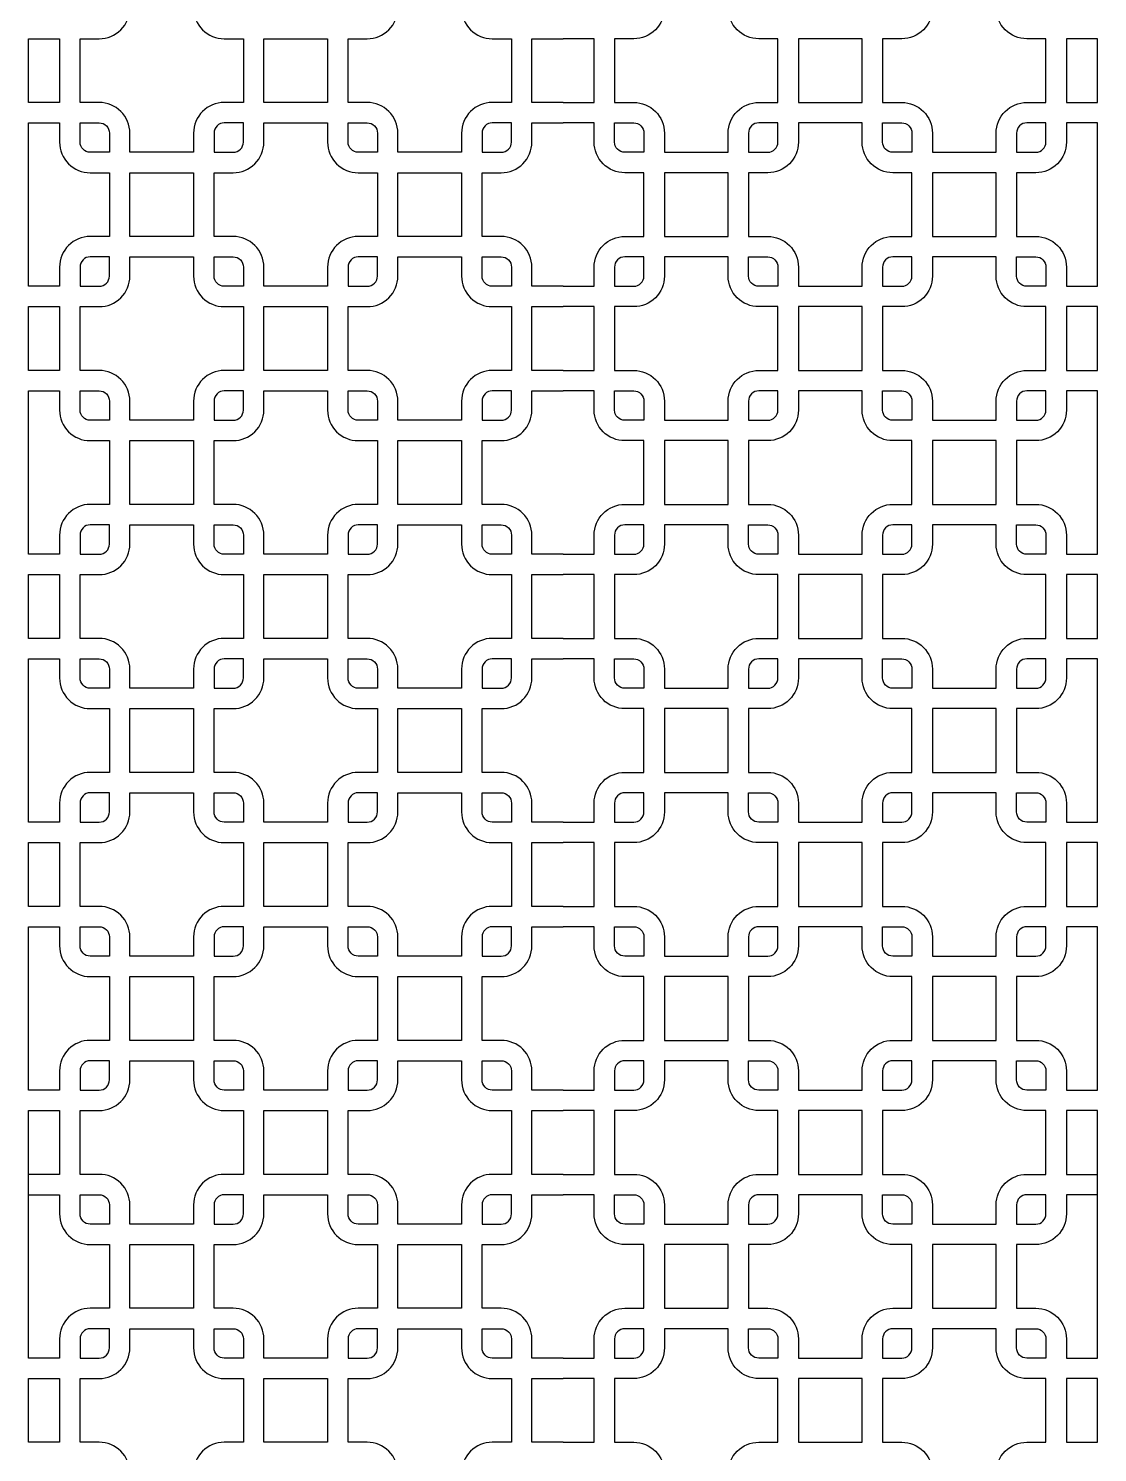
# Model space of a CAD drawing. Header units: inches. Extents: x 1694 to 2394, y -2929 to 1011.
# Drawn here: x 1694 to 2394, y -1915 to -982 of the extents above; entities that cross this region are included whole.
import ezdxf

# ---------------------------------------------------------------- set-up
doc = ezdxf.new("R2010")
doc.units = ezdxf.units.IN
doc.header["$MEASUREMENT"] = 0

msp = doc.modelspace()

# ---------------------------------------------------------------- linework, layer by layer
for points in [[(1834.5, -988.74), (1834.5, -1030.49), (1821.93, -1030.49, 0.414214), (1801.87, -1050.56), (1801.87, -1063.12), (1760.12, -1063.12), (1760.12, -1050.56, 0.414214), (1740.05, -1030.49), (1727.49, -1030.49), (1727.49, -988.74), (1740.05, -988.74, 0.414214), (1760.12, -968.68), (1760.12, -956.11), (1801.87, -956.11), (1801.87, -968.68, 0.414214), (1821.93, -988.74)], [(2010.01, -988.74), (2010.01, -1030.49), (1997.44, -1030.49, 0.414214), (1977.38, -1050.56), (1977.38, -1063.12), (1935.63, -1063.12), (1935.63, -1050.56, 0.414214), (1915.56, -1030.49), (1903, -1030.49), (1903, -988.74), (1915.56, -988.74, 0.414214), (1935.63, -968.68), (1935.63, -956.11), (1977.38, -956.11), (1977.38, -968.68, 0.414214), (1997.44, -988.74)], [(2077.49, -988.74), (2077.49, -1030.49), (2090.05, -1030.49, -0.414214), (2110.12, -1050.56), (2110.12, -1063.12), (2151.87, -1063.12), (2151.87, -1050.56, -0.414214), (2171.93, -1030.49), (2184.5, -1030.49), (2184.5, -988.74), (2171.93, -988.74, -0.414214), (2151.87, -968.68), (2151.87, -956.11), (2110.12, -956.11), (2110.12, -968.68, -0.414214), (2090.05, -988.74)], [(2253, -988.74), (2253, -1030.49), (2265.56, -1030.49, -0.414214), (2285.63, -1050.56), (2285.63, -1063.12), (2327.38, -1063.12), (2327.38, -1050.56, -0.414214), (2347.44, -1030.49), (2360.01, -1030.49), (2360.01, -988.74), (2347.44, -988.74, -0.414214), (2327.38, -968.68), (2327.38, -956.11), (2285.63, -956.11), (2285.63, -968.68, -0.414214), (2265.56, -988.74)], [(1727.49, -1043.87), (1740.05, -1043.87, -0.414214), (1746.74, -1050.56), (1746.74, -1063.12), (1734.18, -1063.12, -0.414214), (1727.49, -1056.43)], [(1815.24, -1063.12), (1827.81, -1063.12, 0.414214), (1834.5, -1056.43), (1834.5, -1043.87), (1821.93, -1043.87, 0.414214), (1815.24, -1050.56)], [(1922.25, -1076.5), (1922.25, -1118.25), (1909.69, -1118.25, 0.414214), (1889.62, -1138.31), (1889.62, -1150.88), (1847.87, -1150.88), (1847.87, -1138.31, 0.414214), (1827.81, -1118.25), (1815.24, -1118.25), (1815.24, -1076.5), (1827.81, -1076.5, 0.414214), (1847.87, -1056.43), (1847.87, -1043.87), (1889.62, -1043.87), (1889.62, -1056.43, 0.414214), (1909.69, -1076.5)], [(1903, -1043.87), (1915.56, -1043.87, -0.414214), (1922.25, -1050.56), (1922.25, -1063.12), (1909.69, -1063.12, -0.414214), (1903, -1056.43)], [(1990.75, -1063.12), (2003.32, -1063.12, 0.414214), (2010.01, -1056.43), (2010.01, -1043.87), (1997.44, -1043.87, 0.414214), (1990.75, -1050.56)], [(2096.74, -1063.12), (2084.18, -1063.12, -0.414214), (2077.49, -1056.43), (2077.49, -1043.87), (2090.05, -1043.87, -0.414214), (2096.74, -1050.56)], [(2184.5, -1043.87), (2171.93, -1043.87, 0.414214), (2165.24, -1050.56), (2165.24, -1063.12), (2177.81, -1063.12, 0.414214), (2184.5, -1056.43)], [(2165.24, -1076.5), (2165.24, -1118.25), (2177.81, -1118.25, -0.414214), (2197.87, -1138.31), (2197.87, -1150.88), (2239.62, -1150.88), (2239.62, -1138.31, -0.414214), (2259.69, -1118.25), (2272.25, -1118.25), (2272.25, -1076.5), (2259.69, -1076.5, -0.414214), (2239.62, -1056.43), (2239.62, -1043.87), (2197.87, -1043.87), (2197.87, -1056.43, -0.414214), (2177.81, -1076.5)], [(2272.25, -1063.12), (2259.69, -1063.12, -0.414214), (2253, -1056.43), (2253, -1043.87), (2265.56, -1043.87, -0.414214), (2272.25, -1050.56)], [(2360.01, -1043.87), (2347.44, -1043.87, 0.414214), (2340.75, -1050.56), (2340.75, -1063.12), (2353.32, -1063.12, 0.414214), (2360.01, -1056.43)], [(1834.5, -1164.25), (1834.5, -1206), (1821.93, -1206, 0.414214), (1801.87, -1226.07), (1801.87, -1238.63), (1760.12, -1238.63), (1760.12, -1226.07, 0.414214), (1740.05, -1206), (1727.49, -1206), (1727.49, -1164.25), (1740.05, -1164.25, 0.414214), (1760.12, -1144.19), (1760.12, -1131.62), (1801.87, -1131.62), (1801.87, -1144.19, 0.414214), (1821.93, -1164.25)], [(1727.49, -1150.88), (1740.05, -1150.88, 0.414214), (1746.74, -1144.19), (1746.74, -1131.62), (1734.18, -1131.62, 0.414214), (1727.49, -1138.31)], [(1815.24, -1131.62), (1827.81, -1131.62, -0.414214), (1834.5, -1138.31), (1834.5, -1150.88), (1821.93, -1150.88, -0.414214), (1815.24, -1144.19)], [(2010.01, -1164.25), (2010.01, -1206), (1997.44, -1206, 0.414214), (1977.38, -1226.07), (1977.38, -1238.63), (1935.63, -1238.63), (1935.63, -1226.07, 0.414214), (1915.56, -1206), (1903, -1206), (1903, -1164.25), (1915.56, -1164.25, 0.414214), (1935.63, -1144.19), (1935.63, -1131.62), (1977.38, -1131.62), (1977.38, -1144.19, 0.414214), (1997.44, -1164.25)], [(1903, -1150.88), (1915.56, -1150.88, 0.414214), (1922.25, -1144.19), (1922.25, -1131.62), (1909.69, -1131.62, 0.414214), (1903, -1138.31)], [(1990.75, -1131.62), (2003.32, -1131.62, -0.414214), (2010.01, -1138.31), (2010.01, -1150.88), (1997.44, -1150.88, -0.414214), (1990.75, -1144.19)], [(2096.74, -1131.62), (2084.18, -1131.62, 0.414214), (2077.49, -1138.31), (2077.49, -1150.88), (2090.05, -1150.88, 0.414214), (2096.74, -1144.19)], [(2077.49, -1164.25), (2077.49, -1206), (2090.05, -1206, -0.414214), (2110.12, -1226.07), (2110.12, -1238.63), (2151.87, -1238.63), (2151.87, -1226.07, -0.414214), (2171.93, -1206), (2184.5, -1206), (2184.5, -1164.25), (2171.93, -1164.25, -0.414214), (2151.87, -1144.19), (2151.87, -1131.62), (2110.12, -1131.62), (2110.12, -1144.19, -0.414214), (2090.05, -1164.25)], [(2184.5, -1150.88), (2171.93, -1150.88, -0.414214), (2165.24, -1144.19), (2165.24, -1131.62), (2177.81, -1131.62, -0.414214), (2184.5, -1138.31)], [(2272.25, -1131.62), (2259.69, -1131.62, 0.414214), (2253, -1138.31), (2253, -1150.88), (2265.56, -1150.88, 0.414214), (2272.25, -1144.19)], [(2253, -1164.25), (2253, -1206), (2265.56, -1206, -0.414214), (2285.63, -1226.07), (2285.63, -1238.63), (2327.38, -1238.63), (2327.38, -1226.07, -0.414214), (2347.44, -1206), (2360.01, -1206), (2360.01, -1164.25), (2347.44, -1164.25, -0.414214), (2327.38, -1144.19), (2327.38, -1131.62), (2285.63, -1131.62), (2285.63, -1144.19, -0.414214), (2265.56, -1164.25)], [(2360.01, -1150.88), (2347.44, -1150.88, -0.414214), (2340.75, -1144.19), (2340.75, -1131.62), (2353.32, -1131.62, -0.414214), (2360.01, -1138.31)], [(1727.49, -1219.38), (1740.05, -1219.38, -0.414214), (1746.74, -1226.07), (1746.74, -1238.63), (1734.18, -1238.63, -0.414214), (1727.49, -1231.94)], [(1815.24, -1238.63), (1827.81, -1238.63, 0.414214), (1834.5, -1231.94), (1834.5, -1219.38), (1821.93, -1219.38, 0.414214), (1815.24, -1226.07)], [(1922.25, -1252.01), (1922.25, -1293.76), (1909.69, -1293.76, 0.414214), (1889.62, -1313.82), (1889.62, -1326.38), (1847.87, -1326.38), (1847.87, -1313.82, 0.414214), (1827.81, -1293.76), (1815.24, -1293.76), (1815.24, -1252.01), (1827.81, -1252.01, 0.414214), (1847.87, -1231.94), (1847.87, -1219.38), (1889.62, -1219.38), (1889.62, -1231.94, 0.414214), (1909.69, -1252.01)], [(1903, -1219.38), (1915.56, -1219.38, -0.414214), (1922.25, -1226.07), (1922.25, -1238.63), (1909.69, -1238.63, -0.414214), (1903, -1231.94)], [(1990.75, -1238.63), (2003.32, -1238.63, 0.414214), (2010.01, -1231.94), (2010.01, -1219.38), (1997.44, -1219.38, 0.414214), (1990.75, -1226.07)], [(2096.74, -1238.63), (2084.18, -1238.63, -0.414214), (2077.49, -1231.94), (2077.49, -1219.38), (2090.05, -1219.38, -0.414214), (2096.74, -1226.07)], [(2184.5, -1219.38), (2171.93, -1219.38, 0.414214), (2165.24, -1226.07), (2165.24, -1238.63), (2177.81, -1238.63, 0.414214), (2184.5, -1231.94)], [(2165.24, -1252.01), (2165.24, -1293.76), (2177.81, -1293.76, -0.414214), (2197.87, -1313.82), (2197.87, -1326.38), (2239.62, -1326.38), (2239.62, -1313.82, -0.414214), (2259.69, -1293.76), (2272.25, -1293.76), (2272.25, -1252.01), (2259.69, -1252.01, -0.414214), (2239.62, -1231.94), (2239.62, -1219.38), (2197.87, -1219.38), (2197.87, -1231.94, -0.414214), (2177.81, -1252.01)], [(2272.25, -1238.63), (2259.69, -1238.63, -0.414214), (2253, -1231.94), (2253, -1219.38), (2265.56, -1219.38, -0.414214), (2272.25, -1226.07)], [(2360.01, -1219.38), (2347.44, -1219.38, 0.414214), (2340.75, -1226.07), (2340.75, -1238.63), (2353.32, -1238.63, 0.414214), (2360.01, -1231.94)], [(1834.5, -1339.76), (1834.5, -1381.51), (1821.93, -1381.51, 0.414214), (1801.87, -1401.57), (1801.87, -1414.14), (1760.12, -1414.14), (1760.12, -1401.57, 0.414214), (1740.05, -1381.51), (1727.49, -1381.51), (1727.49, -1339.76), (1740.05, -1339.76, 0.414214), (1760.12, -1319.7), (1760.12, -1307.13), (1801.87, -1307.13), (1801.87, -1319.7, 0.414214), (1821.93, -1339.76)], [(1727.49, -1326.38), (1740.05, -1326.38, 0.414214), (1746.74, -1319.7), (1746.74, -1307.13), (1734.18, -1307.13, 0.414214), (1727.49, -1313.82)], [(1815.24, -1307.13), (1827.81, -1307.13, -0.414214), (1834.5, -1313.82), (1834.5, -1326.38), (1821.93, -1326.38, -0.414214), (1815.24, -1319.7)], [(2010.01, -1339.76), (2010.01, -1381.51), (1997.44, -1381.51, 0.414214), (1977.38, -1401.57), (1977.38, -1414.14), (1935.63, -1414.14), (1935.63, -1401.57, 0.414214), (1915.56, -1381.51), (1903, -1381.51), (1903, -1339.76), (1915.56, -1339.76, 0.414214), (1935.63, -1319.7), (1935.63, -1307.13), (1977.38, -1307.13), (1977.38, -1319.7, 0.414214), (1997.44, -1339.76)], [(1903, -1326.38), (1915.56, -1326.38, 0.414214), (1922.25, -1319.7), (1922.25, -1307.13), (1909.69, -1307.13, 0.414214), (1903, -1313.82)], [(1990.75, -1307.13), (2003.32, -1307.13, -0.414214), (2010.01, -1313.82), (2010.01, -1326.38), (1997.44, -1326.38, -0.414214), (1990.75, -1319.7)], [(2096.74, -1307.13), (2084.18, -1307.13, 0.414214), (2077.49, -1313.82), (2077.49, -1326.38), (2090.05, -1326.38, 0.414214), (2096.74, -1319.7)], [(2077.49, -1339.76), (2077.49, -1381.51), (2090.05, -1381.51, -0.414214), (2110.12, -1401.57), (2110.12, -1414.14), (2151.87, -1414.14), (2151.87, -1401.57, -0.414214), (2171.93, -1381.51), (2184.5, -1381.51), (2184.5, -1339.76), (2171.93, -1339.76, -0.414214), (2151.87, -1319.7), (2151.87, -1307.13), (2110.12, -1307.13), (2110.12, -1319.7, -0.414214), (2090.05, -1339.76)], [(2184.5, -1326.38), (2171.93, -1326.38, -0.414214), (2165.24, -1319.7), (2165.24, -1307.13), (2177.81, -1307.13, -0.414214), (2184.5, -1313.82)], [(2272.25, -1307.13), (2259.69, -1307.13, 0.414214), (2253, -1313.82), (2253, -1326.38), (2265.56, -1326.38, 0.414214), (2272.25, -1319.7)], [(2253, -1339.76), (2253, -1381.51), (2265.56, -1381.51, -0.414214), (2285.63, -1401.57), (2285.63, -1414.14), (2327.38, -1414.14), (2327.38, -1401.57, -0.414214), (2347.44, -1381.51), (2360.01, -1381.51), (2360.01, -1339.76), (2347.44, -1339.76, -0.414214), (2327.38, -1319.7), (2327.38, -1307.13), (2285.63, -1307.13), (2285.63, -1319.7, -0.414214), (2265.56, -1339.76)], [(2360.01, -1326.38), (2347.44, -1326.38, -0.414214), (2340.75, -1319.7), (2340.75, -1307.13), (2353.32, -1307.13, -0.414214), (2360.01, -1313.82)], [(1727.49, -1394.89), (1740.05, -1394.89, -0.414214), (1746.74, -1401.57), (1746.74, -1414.14), (1734.18, -1414.14, -0.414214), (1727.49, -1407.45)], [(1815.24, -1414.14), (1827.81, -1414.14, 0.414214), (1834.5, -1407.45), (1834.5, -1394.89), (1821.93, -1394.89, 0.414214), (1815.24, -1401.57)], [(1922.25, -1427.51), (1922.25, -1469.27), (1909.69, -1469.27, 0.414214), (1889.62, -1489.33), (1889.62, -1501.89), (1847.87, -1501.89), (1847.87, -1489.33, 0.414214), (1827.81, -1469.27), (1815.24, -1469.27), (1815.24, -1427.51), (1827.81, -1427.51, 0.414214), (1847.87, -1407.45), (1847.87, -1394.89), (1889.62, -1394.89), (1889.62, -1407.45, 0.414214), (1909.69, -1427.51)], [(1903, -1394.89), (1915.56, -1394.89, -0.414214), (1922.25, -1401.57), (1922.25, -1414.14), (1909.69, -1414.14, -0.414214), (1903, -1407.45)], [(1990.75, -1414.14), (2003.32, -1414.14, 0.414214), (2010.01, -1407.45), (2010.01, -1394.89), (1997.44, -1394.89, 0.414214), (1990.75, -1401.57)], [(2096.74, -1414.14), (2084.18, -1414.14, -0.414214), (2077.49, -1407.45), (2077.49, -1394.89), (2090.05, -1394.89, -0.414214), (2096.74, -1401.57)], [(2184.5, -1394.89), (2171.93, -1394.89, 0.414214), (2165.24, -1401.57), (2165.24, -1414.14), (2177.81, -1414.14, 0.414214), (2184.5, -1407.45)], [(2165.24, -1427.51), (2165.24, -1469.27), (2177.81, -1469.27, -0.414214), (2197.87, -1489.33), (2197.87, -1501.89), (2239.62, -1501.89), (2239.62, -1489.33, -0.414214), (2259.69, -1469.27), (2272.25, -1469.27), (2272.25, -1427.51), (2259.69, -1427.51, -0.414214), (2239.62, -1407.45), (2239.62, -1394.89), (2197.87, -1394.89), (2197.87, -1407.45, -0.414214), (2177.81, -1427.51)], [(2272.25, -1414.14), (2259.69, -1414.14, -0.414214), (2253, -1407.45), (2253, -1394.89), (2265.56, -1394.89, -0.414214), (2272.25, -1401.57)], [(2360.01, -1394.89), (2347.44, -1394.89, 0.414214), (2340.75, -1401.57), (2340.75, -1414.14), (2353.32, -1414.14, 0.414214), (2360.01, -1407.45)], [(1834.5, -1515.27), (1834.5, -1557.02), (1821.93, -1557.02, 0.414214), (1801.87, -1577.08), (1801.87, -1589.65), (1760.12, -1589.65), (1760.12, -1577.08, 0.414214), (1740.05, -1557.02), (1727.49, -1557.02), (1727.49, -1515.27), (1740.05, -1515.27, 0.414214), (1760.12, -1495.21), (1760.12, -1482.64), (1801.87, -1482.64), (1801.87, -1495.21, 0.414214), (1821.93, -1515.27)], [(1727.49, -1501.89), (1740.05, -1501.89, 0.414214), (1746.74, -1495.21), (1746.74, -1482.64), (1734.18, -1482.64, 0.414214), (1727.49, -1489.33)], [(1815.24, -1482.64), (1827.81, -1482.64, -0.414214), (1834.5, -1489.33), (1834.5, -1501.89), (1821.93, -1501.89, -0.414214), (1815.24, -1495.21)], [(2010.01, -1515.27), (2010.01, -1557.02), (1997.44, -1557.02, 0.414214), (1977.38, -1577.08), (1977.38, -1589.65), (1935.63, -1589.65), (1935.63, -1577.08, 0.414214), (1915.56, -1557.02), (1903, -1557.02), (1903, -1515.27), (1915.56, -1515.27, 0.414214), (1935.63, -1495.21), (1935.63, -1482.64), (1977.38, -1482.64), (1977.38, -1495.21, 0.414214), (1997.44, -1515.27)], [(1903, -1501.89), (1915.56, -1501.89, 0.414214), (1922.25, -1495.21), (1922.25, -1482.64), (1909.69, -1482.64, 0.414214), (1903, -1489.33)], [(1990.75, -1482.64), (2003.32, -1482.64, -0.414214), (2010.01, -1489.33), (2010.01, -1501.89), (1997.44, -1501.89, -0.414214), (1990.75, -1495.21)], [(2096.74, -1482.64), (2084.18, -1482.64, 0.414214), (2077.49, -1489.33), (2077.49, -1501.89), (2090.05, -1501.89, 0.414214), (2096.74, -1495.21)], [(2077.49, -1515.27), (2077.49, -1557.02), (2090.05, -1557.02, -0.414214), (2110.12, -1577.08), (2110.12, -1589.65), (2151.87, -1589.65), (2151.87, -1577.08, -0.414214), (2171.93, -1557.02), (2184.5, -1557.02), (2184.5, -1515.27), (2171.93, -1515.27, -0.414214), (2151.87, -1495.21), (2151.87, -1482.64), (2110.12, -1482.64), (2110.12, -1495.21, -0.414214), (2090.05, -1515.27)], [(2184.5, -1501.89), (2171.93, -1501.89, -0.414214), (2165.24, -1495.21), (2165.24, -1482.64), (2177.81, -1482.64, -0.414214), (2184.5, -1489.33)], [(2272.25, -1482.64), (2259.69, -1482.64, 0.414214), (2253, -1489.33), (2253, -1501.89), (2265.56, -1501.89, 0.414214), (2272.25, -1495.21)], [(2253, -1515.27), (2253, -1557.02), (2265.56, -1557.02, -0.414214), (2285.63, -1577.08), (2285.63, -1589.65), (2327.38, -1589.65), (2327.38, -1577.08, -0.414214), (2347.44, -1557.02), (2360.01, -1557.02), (2360.01, -1515.27), (2347.44, -1515.27, -0.414214), (2327.38, -1495.21), (2327.38, -1482.64), (2285.63, -1482.64), (2285.63, -1495.21, -0.414214), (2265.56, -1515.27)], [(2360.01, -1501.89), (2347.44, -1501.89, -0.414214), (2340.75, -1495.21), (2340.75, -1482.64), (2353.32, -1482.64, -0.414214), (2360.01, -1489.33)], [(1727.49, -1570.4), (1740.05, -1570.4, -0.414214), (1746.74, -1577.08), (1746.74, -1589.65), (1734.18, -1589.65, -0.414214), (1727.49, -1582.96)], [(1815.24, -1589.65), (1827.81, -1589.65, 0.414214), (1834.5, -1582.96), (1834.5, -1570.4), (1821.93, -1570.4, 0.414214), (1815.24, -1577.08)], [(1922.25, -1603.02), (1922.25, -1644.77), (1909.69, -1644.77, 0.414214), (1889.62, -1664.84), (1889.62, -1677.4), (1847.87, -1677.4), (1847.87, -1664.84, 0.414214), (1827.81, -1644.77), (1815.24, -1644.77), (1815.24, -1603.02), (1827.81, -1603.02, 0.414214), (1847.87, -1582.96), (1847.87, -1570.4), (1889.62, -1570.4), (1889.62, -1582.96, 0.414214), (1909.69, -1603.02)], [(1903, -1570.4), (1915.56, -1570.4, -0.414214), (1922.25, -1577.08), (1922.25, -1589.65), (1909.69, -1589.65, -0.414214), (1903, -1582.96)], [(1990.75, -1589.65), (2003.32, -1589.65, 0.414214), (2010.01, -1582.96), (2010.01, -1570.4), (1997.44, -1570.4, 0.414214), (1990.75, -1577.08)], [(2096.74, -1589.65), (2084.18, -1589.65, -0.414214), (2077.49, -1582.96), (2077.49, -1570.4), (2090.05, -1570.4, -0.414214), (2096.74, -1577.08)], [(2184.5, -1570.4), (2171.93, -1570.4, 0.414214), (2165.24, -1577.08), (2165.24, -1589.65), (2177.81, -1589.65, 0.414214), (2184.5, -1582.96)], [(2165.24, -1603.02), (2165.24, -1644.77), (2177.81, -1644.77, -0.414214), (2197.87, -1664.84), (2197.87, -1677.4), (2239.62, -1677.4), (2239.62, -1664.84, -0.414214), (2259.69, -1644.77), (2272.25, -1644.77), (2272.25, -1603.02), (2259.69, -1603.02, -0.414214), (2239.62, -1582.96), (2239.62, -1570.4), (2197.87, -1570.4), (2197.87, -1582.96, -0.414214), (2177.81, -1603.02)], [(2272.25, -1589.65), (2259.69, -1589.65, -0.414214), (2253, -1582.96), (2253, -1570.4), (2265.56, -1570.4, -0.414214), (2272.25, -1577.08)], [(2360.01, -1570.4), (2347.44, -1570.4, 0.414214), (2340.75, -1577.08), (2340.75, -1589.65), (2353.32, -1589.65, 0.414214), (2360.01, -1582.96)], [(1834.5, -1690.78), (1834.5, -1732.53), (1821.93, -1732.53, 0.414214), (1801.87, -1752.59), (1801.87, -1765.16), (1760.12, -1765.16), (1760.12, -1752.59, 0.414214), (1740.05, -1732.53), (1727.49, -1732.53), (1727.49, -1690.78), (1740.05, -1690.78, 0.414214), (1760.12, -1670.71), (1760.12, -1658.15), (1801.87, -1658.15), (1801.87, -1670.71, 0.414214), (1821.93, -1690.78)], [(1727.49, -1677.4), (1740.05, -1677.4, 0.414214), (1746.74, -1670.71), (1746.74, -1658.15), (1734.18, -1658.15, 0.414214), (1727.49, -1664.84)], [(1815.24, -1658.15), (1827.81, -1658.15, -0.414214), (1834.5, -1664.84), (1834.5, -1677.4), (1821.93, -1677.4, -0.414214), (1815.24, -1670.71)], [(2010.01, -1690.78), (2010.01, -1732.53), (1997.44, -1732.53, 0.414214), (1977.38, -1752.59), (1977.38, -1765.16), (1935.63, -1765.16), (1935.63, -1752.59, 0.414214), (1915.56, -1732.53), (1903, -1732.53), (1903, -1690.78), (1915.56, -1690.78, 0.414214), (1935.63, -1670.71), (1935.63, -1658.15), (1977.38, -1658.15), (1977.38, -1670.71, 0.414214), (1997.44, -1690.78)], [(1903, -1677.4), (1915.56, -1677.4, 0.414214), (1922.25, -1670.71), (1922.25, -1658.15), (1909.69, -1658.15, 0.414214), (1903, -1664.84)], [(1990.75, -1658.15), (2003.32, -1658.15, -0.414214), (2010.01, -1664.84), (2010.01, -1677.4), (1997.44, -1677.4, -0.414214), (1990.75, -1670.71)], [(2096.74, -1658.15), (2084.18, -1658.15, 0.414214), (2077.49, -1664.84), (2077.49, -1677.4), (2090.05, -1677.4, 0.414214), (2096.74, -1670.71)], [(2077.49, -1690.78), (2077.49, -1732.53), (2090.05, -1732.53, -0.414214), (2110.12, -1752.59), (2110.12, -1765.16), (2151.87, -1765.16), (2151.87, -1752.59, -0.414214), (2171.93, -1732.53), (2184.5, -1732.53), (2184.5, -1690.78), (2171.93, -1690.78, -0.414214), (2151.87, -1670.71), (2151.87, -1658.15), (2110.12, -1658.15), (2110.12, -1670.71, -0.414214), (2090.05, -1690.78)], [(2184.5, -1677.4), (2171.93, -1677.4, -0.414214), (2165.24, -1670.71), (2165.24, -1658.15), (2177.81, -1658.15, -0.414214), (2184.5, -1664.84)], [(2272.25, -1658.15), (2259.69, -1658.15, 0.414214), (2253, -1664.84), (2253, -1677.4), (2265.56, -1677.4, 0.414214), (2272.25, -1670.71)], [(2253, -1690.78), (2253, -1732.53), (2265.56, -1732.53, -0.414214), (2285.63, -1752.59), (2285.63, -1765.16), (2327.38, -1765.16), (2327.38, -1752.59, -0.414214), (2347.44, -1732.53), (2360.01, -1732.53), (2360.01, -1690.78), (2347.44, -1690.78, -0.414214), (2327.38, -1670.71), (2327.38, -1658.15), (2285.63, -1658.15), (2285.63, -1670.71, -0.414214), (2265.56, -1690.78)], [(2360.01, -1677.4), (2347.44, -1677.4, -0.414214), (2340.75, -1670.71), (2340.75, -1658.15), (2353.32, -1658.15, -0.414214), (2360.01, -1664.84)], [(1727.49, -1745.9), (1740.05, -1745.9, -0.414214), (1746.74, -1752.59), (1746.74, -1765.16), (1734.18, -1765.16, -0.414214), (1727.49, -1758.47)], [(1815.24, -1765.16), (1827.81, -1765.16, 0.414214), (1834.5, -1758.47), (1834.5, -1745.9), (1821.93, -1745.9, 0.414214), (1815.24, -1752.59)], [(1922.25, -1778.53), (1922.25, -1820.28), (1909.69, -1820.28, 0.414214), (1889.62, -1840.35), (1889.62, -1852.91), (1847.87, -1852.91), (1847.87, -1840.35, 0.414214), (1827.81, -1820.28), (1815.24, -1820.28), (1815.24, -1778.53), (1827.81, -1778.53, 0.414214), (1847.87, -1758.47), (1847.87, -1745.9), (1889.62, -1745.9), (1889.62, -1758.47, 0.414214), (1909.69, -1778.53)], [(1903, -1745.9), (1915.56, -1745.9, -0.414214), (1922.25, -1752.59), (1922.25, -1765.16), (1909.69, -1765.16, -0.414214), (1903, -1758.47)], [(1990.75, -1765.16), (2003.32, -1765.16, 0.414214), (2010.01, -1758.47), (2010.01, -1745.9), (1997.44, -1745.9, 0.414214), (1990.75, -1752.59)], [(2096.74, -1765.16), (2084.18, -1765.16, -0.414214), (2077.49, -1758.47), (2077.49, -1745.9), (2090.05, -1745.9, -0.414214), (2096.74, -1752.59)], [(2184.5, -1745.9), (2171.93, -1745.9, 0.414214), (2165.24, -1752.59), (2165.24, -1765.16), (2177.81, -1765.16, 0.414214), (2184.5, -1758.47)], [(2165.24, -1778.53), (2165.24, -1820.28), (2177.81, -1820.28, -0.414214), (2197.87, -1840.35), (2197.87, -1852.91), (2239.62, -1852.91), (2239.62, -1840.35, -0.414214), (2259.69, -1820.28), (2272.25, -1820.28), (2272.25, -1778.53), (2259.69, -1778.53, -0.414214), (2239.62, -1758.47), (2239.62, -1745.9), (2197.87, -1745.9), (2197.87, -1758.47, -0.414214), (2177.81, -1778.53)], [(2272.25, -1765.16), (2259.69, -1765.16, -0.414214), (2253, -1758.47), (2253, -1745.9), (2265.56, -1745.9, -0.414214), (2272.25, -1752.59)], [(2360.01, -1745.9), (2347.44, -1745.9, 0.414214), (2340.75, -1752.59), (2340.75, -1765.16), (2353.32, -1765.16, 0.414214), (2360.01, -1758.47)], [(1834.5, -1866.29), (1834.5, -1908.04), (1821.93, -1908.04, 0.414214), (1801.87, -1928.1), (1801.87, -1940.67), (1760.12, -1940.67), (1760.12, -1928.1, 0.414214), (1740.05, -1908.04), (1727.49, -1908.04), (1727.49, -1866.29), (1740.05, -1866.29, 0.414214), (1760.12, -1846.22), (1760.12, -1833.66), (1801.87, -1833.66), (1801.87, -1846.22, 0.414214), (1821.93, -1866.29)], [(1727.49, -1852.91), (1740.05, -1852.91, 0.414214), (1746.74, -1846.22), (1746.74, -1833.66), (1734.18, -1833.66, 0.414214), (1727.49, -1840.35)], [(1815.24, -1833.66), (1827.81, -1833.66, -0.414214), (1834.5, -1840.35), (1834.5, -1852.91), (1821.93, -1852.91, -0.414214), (1815.24, -1846.22)], [(2010.01, -1866.29), (2010.01, -1908.04), (1997.44, -1908.04, 0.414214), (1977.38, -1928.1), (1977.38, -1940.67), (1935.63, -1940.67), (1935.63, -1928.1, 0.414214), (1915.56, -1908.04), (1903, -1908.04), (1903, -1866.29), (1915.56, -1866.29, 0.414214), (1935.63, -1846.22), (1935.63, -1833.66), (1977.38, -1833.66), (1977.38, -1846.22, 0.414214), (1997.44, -1866.29)], [(1903, -1852.91), (1915.56, -1852.91, 0.414214), (1922.25, -1846.22), (1922.25, -1833.66), (1909.69, -1833.66, 0.414214), (1903, -1840.35)], [(1990.75, -1833.66), (2003.32, -1833.66, -0.414214), (2010.01, -1840.35), (2010.01, -1852.91), (1997.44, -1852.91, -0.414214), (1990.75, -1846.22)], [(2096.74, -1833.66), (2084.18, -1833.66, 0.414214), (2077.49, -1840.35), (2077.49, -1852.91), (2090.05, -1852.91, 0.414214), (2096.74, -1846.22)], [(2077.49, -1866.29), (2077.49, -1908.04), (2090.05, -1908.04, -0.414214), (2110.12, -1928.1), (2110.12, -1940.67), (2151.87, -1940.67), (2151.87, -1928.1, -0.414214), (2171.93, -1908.04), (2184.5, -1908.04), (2184.5, -1866.29), (2171.93, -1866.29, -0.414214), (2151.87, -1846.22), (2151.87, -1833.66), (2110.12, -1833.66), (2110.12, -1846.22, -0.414214), (2090.05, -1866.29)], [(2184.5, -1852.91), (2171.93, -1852.91, -0.414214), (2165.24, -1846.22), (2165.24, -1833.66), (2177.81, -1833.66, -0.414214), (2184.5, -1840.35)], [(2272.25, -1833.66), (2259.69, -1833.66, 0.414214), (2253, -1840.35), (2253, -1852.91), (2265.56, -1852.91, 0.414214), (2272.25, -1846.22)], [(2253, -1866.29), (2253, -1908.04), (2265.56, -1908.04, -0.414214), (2285.63, -1928.1), (2285.63, -1940.67), (2327.38, -1940.67), (2327.38, -1928.1, -0.414214), (2347.44, -1908.04), (2360.01, -1908.04), (2360.01, -1866.29), (2347.44, -1866.29, -0.414214), (2327.38, -1846.22), (2327.38, -1833.66), (2285.63, -1833.66), (2285.63, -1846.22, -0.414214), (2265.56, -1866.29)], [(2360.01, -1852.91), (2347.44, -1852.91, -0.414214), (2340.75, -1846.22), (2340.75, -1833.66), (2353.32, -1833.66, -0.414214), (2360.01, -1840.35)]]:
    msp.add_lwpolyline(points, format="xyb", close=True)
for points in [[(1693.75, -988.74), (1714.11, -988.74), (1714.11, -1030.49), (1693.75, -1030.49)], [(1693.75, -1030.49), (1693.75, -988.74)], [(2043.75, -1030.49), (2023.38, -1030.49), (2023.38, -988.74), (2043.75, -988.74)], [(2043.75, -1030.49), (2064.11, -1030.49), (2064.11, -988.74), (2043.75, -988.74)], [(2393.75, -988.74), (2373.38, -988.74), (2373.38, -1030.49), (2393.75, -1030.49)], [(2393.75, -1030.49), (2393.75, -988.74)], [(1693.75, -1150.88), (1693.75, -1043.87)], [(2393.75, -1150.88), (2393.75, -1043.87)], [(1693.75, -1164.25), (1714.11, -1164.25), (1714.11, -1206), (1693.75, -1206)], [(1693.75, -1206), (1693.75, -1164.25)], [(2043.75, -1206), (2023.38, -1206), (2023.38, -1164.25), (2043.75, -1164.25)], [(2043.75, -1206), (2064.11, -1206), (2064.11, -1164.25), (2043.75, -1164.25)], [(2393.75, -1164.25), (2373.38, -1164.25), (2373.38, -1206), (2393.75, -1206)], [(2393.75, -1206), (2393.75, -1164.25)], [(1693.75, -1326.38), (1693.75, -1219.38)], [(2393.75, -1326.38), (2393.75, -1219.38)], [(1693.75, -1339.76), (1714.11, -1339.76), (1714.11, -1381.51), (1693.75, -1381.51)], [(1693.75, -1381.51), (1693.75, -1339.76)], [(2043.75, -1381.51), (2023.38, -1381.51), (2023.38, -1339.76), (2043.75, -1339.76)], [(2043.75, -1381.51), (2064.11, -1381.51), (2064.11, -1339.76), (2043.75, -1339.76)], [(2393.75, -1339.76), (2373.38, -1339.76), (2373.38, -1381.51), (2393.75, -1381.51)], [(2393.75, -1381.51), (2393.75, -1339.76)], [(1693.75, -1501.89), (1693.75, -1394.89)], [(2393.75, -1501.89), (2393.75, -1394.89)], [(1693.75, -1515.27), (1714.11, -1515.27), (1714.11, -1557.02), (1693.75, -1557.02)], [(1693.75, -1557.02), (1693.75, -1515.27)], [(2043.75, -1557.02), (2023.38, -1557.02), (2023.38, -1515.27), (2043.75, -1515.27)], [(2043.75, -1557.02), (2064.11, -1557.02), (2064.11, -1515.27), (2043.75, -1515.27)], [(2393.75, -1515.27), (2373.38, -1515.27), (2373.38, -1557.02), (2393.75, -1557.02)], [(2393.75, -1557.02), (2393.75, -1515.27)], [(1693.75, -1677.4), (1693.75, -1570.4)], [(2393.75, -1677.4), (2393.75, -1570.4)], [(1693.75, -1690.78), (1714.11, -1690.78), (1714.11, -1732.53), (1693.75, -1732.53)], [(1693.75, -1852.91), (1693.75, -1690.78)], [(2043.75, -1732.53), (2023.38, -1732.53), (2023.38, -1690.78), (2043.75, -1690.78)], [(2043.75, -1732.53), (2064.11, -1732.53), (2064.11, -1690.78), (2043.75, -1690.78)], [(2393.75, -1690.78), (2373.38, -1690.78), (2373.38, -1732.53), (2393.75, -1732.53)], [(2393.75, -1852.91), (2393.75, -1690.78)], [(1693.75, -1866.29), (1714.11, -1866.29), (1714.11, -1908.04), (1693.75, -1908.04)], [(1693.75, -1908.04), (1693.75, -1866.29)], [(2043.75, -1908.04), (2023.38, -1908.04), (2023.38, -1866.29), (2043.75, -1866.29)], [(2043.75, -1908.04), (2064.11, -1908.04), (2064.11, -1866.29), (2043.75, -1866.29)], [(2393.75, -1866.29), (2373.38, -1866.29), (2373.38, -1908.04), (2393.75, -1908.04)], [(2393.75, -1908.04), (2393.75, -1866.29)]]:
    msp.add_lwpolyline(points)
for points in [[(1889.62, -988.74), (1889.62, -1030.49), (1847.87, -1030.49), (1847.87, -988.74)], [(2197.87, -988.74), (2197.87, -1030.49), (2239.62, -1030.49), (2239.62, -988.74)], [(1801.87, -1076.5), (1801.87, -1118.25), (1760.12, -1118.25), (1760.12, -1076.5)], [(1977.38, -1076.5), (1977.38, -1118.25), (1935.63, -1118.25), (1935.63, -1076.5)], [(2110.12, -1076.5), (2110.12, -1118.25), (2151.87, -1118.25), (2151.87, -1076.5)], [(2285.63, -1076.5), (2285.63, -1118.25), (2327.38, -1118.25), (2327.38, -1076.5)], [(1889.62, -1164.25), (1889.62, -1206), (1847.87, -1206), (1847.87, -1164.25)], [(2197.87, -1164.25), (2197.87, -1206), (2239.62, -1206), (2239.62, -1164.25)], [(1801.87, -1252.01), (1801.87, -1293.76), (1760.12, -1293.76), (1760.12, -1252.01)], [(1977.38, -1252.01), (1977.38, -1293.76), (1935.63, -1293.76), (1935.63, -1252.01)], [(2110.12, -1252.01), (2110.12, -1293.76), (2151.87, -1293.76), (2151.87, -1252.01)], [(2285.63, -1252.01), (2285.63, -1293.76), (2327.38, -1293.76), (2327.38, -1252.01)], [(1889.62, -1339.76), (1889.62, -1381.51), (1847.87, -1381.51), (1847.87, -1339.76)], [(2197.87, -1339.76), (2197.87, -1381.51), (2239.62, -1381.51), (2239.62, -1339.76)], [(1801.87, -1427.51), (1801.87, -1469.27), (1760.12, -1469.27), (1760.12, -1427.51)], [(1977.38, -1427.51), (1977.38, -1469.27), (1935.63, -1469.27), (1935.63, -1427.51)], [(2110.12, -1427.51), (2110.12, -1469.27), (2151.87, -1469.27), (2151.87, -1427.51)], [(2285.63, -1427.51), (2285.63, -1469.27), (2327.38, -1469.27), (2327.38, -1427.51)], [(1889.62, -1515.27), (1889.62, -1557.02), (1847.87, -1557.02), (1847.87, -1515.27)], [(2197.87, -1515.27), (2197.87, -1557.02), (2239.62, -1557.02), (2239.62, -1515.27)], [(1801.87, -1603.02), (1801.87, -1644.77), (1760.12, -1644.77), (1760.12, -1603.02)], [(1977.38, -1603.02), (1977.38, -1644.77), (1935.63, -1644.77), (1935.63, -1603.02)], [(2110.12, -1603.02), (2110.12, -1644.77), (2151.87, -1644.77), (2151.87, -1603.02)], [(2285.63, -1603.02), (2285.63, -1644.77), (2327.38, -1644.77), (2327.38, -1603.02)], [(1889.62, -1690.78), (1889.62, -1732.53), (1847.87, -1732.53), (1847.87, -1690.78)], [(2197.87, -1690.78), (2197.87, -1732.53), (2239.62, -1732.53), (2239.62, -1690.78)], [(1801.87, -1778.53), (1801.87, -1820.28), (1760.12, -1820.28), (1760.12, -1778.53)], [(1977.38, -1778.53), (1977.38, -1820.28), (1935.63, -1820.28), (1935.63, -1778.53)], [(2110.12, -1778.53), (2110.12, -1820.28), (2151.87, -1820.28), (2151.87, -1778.53)], [(2285.63, -1778.53), (2285.63, -1820.28), (2327.38, -1820.28), (2327.38, -1778.53)], [(1889.62, -1866.29), (1889.62, -1908.04), (1847.87, -1908.04), (1847.87, -1866.29)], [(2197.87, -1866.29), (2197.87, -1908.04), (2239.62, -1908.04), (2239.62, -1866.29)]]:
    msp.add_lwpolyline(points, close=True)
for points in [[(1693.75, -1043.87), (1714.11, -1043.87), (1714.11, -1056.43, 0.414214), (1734.18, -1076.5), (1746.74, -1076.5), (1746.74, -1118.25), (1734.18, -1118.25, 0.414214), (1714.11, -1138.31), (1714.11, -1150.88), (1693.75, -1150.88)], [(2043.75, -1150.88), (2023.38, -1150.88), (2023.38, -1138.31, 0.414214), (2003.32, -1118.25), (1990.75, -1118.25), (1990.75, -1076.5), (2003.32, -1076.5, 0.414214), (2023.38, -1056.43), (2023.38, -1043.87), (2043.75, -1043.87)], [(2043.75, -1150.88), (2064.11, -1150.88), (2064.11, -1138.31, -0.414214), (2084.18, -1118.25), (2096.74, -1118.25), (2096.74, -1076.5), (2084.18, -1076.5, -0.414214), (2064.11, -1056.43), (2064.11, -1043.87), (2043.75, -1043.87)], [(2393.75, -1043.87), (2373.38, -1043.87), (2373.38, -1056.43, -0.414214), (2353.32, -1076.5), (2340.75, -1076.5), (2340.75, -1118.25), (2353.32, -1118.25, -0.414214), (2373.38, -1138.31), (2373.38, -1150.88), (2393.75, -1150.88)], [(1693.75, -1219.38), (1714.11, -1219.38), (1714.11, -1231.94, 0.414214), (1734.18, -1252.01), (1746.74, -1252.01), (1746.74, -1293.76), (1734.18, -1293.76, 0.414214), (1714.11, -1313.82), (1714.11, -1326.38), (1693.75, -1326.38)], [(2043.75, -1326.38), (2023.38, -1326.38), (2023.38, -1313.82, 0.414214), (2003.32, -1293.76), (1990.75, -1293.76), (1990.75, -1252.01), (2003.32, -1252.01, 0.414214), (2023.38, -1231.94), (2023.38, -1219.38), (2043.75, -1219.38)], [(2043.75, -1326.38), (2064.11, -1326.38), (2064.11, -1313.82, -0.414214), (2084.18, -1293.76), (2096.74, -1293.76), (2096.74, -1252.01), (2084.18, -1252.01, -0.414214), (2064.11, -1231.94), (2064.11, -1219.38), (2043.75, -1219.38)], [(2393.75, -1219.38), (2373.38, -1219.38), (2373.38, -1231.94, -0.414214), (2353.32, -1252.01), (2340.75, -1252.01), (2340.75, -1293.76), (2353.32, -1293.76, -0.414214), (2373.38, -1313.82), (2373.38, -1326.38), (2393.75, -1326.38)], [(1693.75, -1394.89), (1714.11, -1394.89), (1714.11, -1407.45, 0.414214), (1734.18, -1427.51), (1746.74, -1427.51), (1746.74, -1469.27), (1734.18, -1469.27, 0.414214), (1714.11, -1489.33), (1714.11, -1501.89), (1693.75, -1501.89)], [(2043.75, -1501.89), (2023.38, -1501.89), (2023.38, -1489.33, 0.414214), (2003.32, -1469.27), (1990.75, -1469.27), (1990.75, -1427.51), (2003.32, -1427.51, 0.414214), (2023.38, -1407.45), (2023.38, -1394.89), (2043.75, -1394.89)], [(2043.75, -1501.89), (2064.11, -1501.89), (2064.11, -1489.33, -0.414214), (2084.18, -1469.27), (2096.74, -1469.27), (2096.74, -1427.51), (2084.18, -1427.51, -0.414214), (2064.11, -1407.45), (2064.11, -1394.89), (2043.75, -1394.89)], [(2393.75, -1394.89), (2373.38, -1394.89), (2373.38, -1407.45, -0.414214), (2353.32, -1427.51), (2340.75, -1427.51), (2340.75, -1469.27), (2353.32, -1469.27, -0.414214), (2373.38, -1489.33), (2373.38, -1501.89), (2393.75, -1501.89)], [(1693.75, -1570.4), (1714.11, -1570.4), (1714.11, -1582.96, 0.414214), (1734.18, -1603.02), (1746.74, -1603.02), (1746.74, -1644.77), (1734.18, -1644.77, 0.414214), (1714.11, -1664.84), (1714.11, -1677.4), (1693.75, -1677.4)], [(2043.75, -1677.4), (2023.38, -1677.4), (2023.38, -1664.84, 0.414214), (2003.32, -1644.77), (1990.75, -1644.77), (1990.75, -1603.02), (2003.32, -1603.02, 0.414214), (2023.38, -1582.96), (2023.38, -1570.4), (2043.75, -1570.4)], [(2043.75, -1677.4), (2064.11, -1677.4), (2064.11, -1664.84, -0.414214), (2084.18, -1644.77), (2096.74, -1644.77), (2096.74, -1603.02), (2084.18, -1603.02, -0.414214), (2064.11, -1582.96), (2064.11, -1570.4), (2043.75, -1570.4)], [(2393.75, -1570.4), (2373.38, -1570.4), (2373.38, -1582.96, -0.414214), (2353.32, -1603.02), (2340.75, -1603.02), (2340.75, -1644.77), (2353.32, -1644.77, -0.414214), (2373.38, -1664.84), (2373.38, -1677.4), (2393.75, -1677.4)], [(1693.75, -1745.9), (1714.11, -1745.9), (1714.11, -1758.47, 0.414214), (1734.18, -1778.53), (1746.74, -1778.53), (1746.74, -1820.28), (1734.18, -1820.28, 0.414214), (1714.11, -1840.35), (1714.11, -1852.91), (1693.75, -1852.91)], [(2043.75, -1852.91), (2023.38, -1852.91), (2023.38, -1840.35, 0.414214), (2003.32, -1820.28), (1990.75, -1820.28), (1990.75, -1778.53), (2003.32, -1778.53, 0.414214), (2023.38, -1758.47), (2023.38, -1745.9), (2043.75, -1745.9)], [(2043.75, -1852.91), (2064.11, -1852.91), (2064.11, -1840.35, -0.414214), (2084.18, -1820.28), (2096.74, -1820.28), (2096.74, -1778.53), (2084.18, -1778.53, -0.414214), (2064.11, -1758.47), (2064.11, -1745.9), (2043.75, -1745.9)], [(2393.75, -1745.9), (2373.38, -1745.9), (2373.38, -1758.47, -0.414214), (2353.32, -1778.53), (2340.75, -1778.53), (2340.75, -1820.28), (2353.32, -1820.28, -0.414214), (2373.38, -1840.35), (2373.38, -1852.91), (2393.75, -1852.91)]]:
    msp.add_lwpolyline(points, format="xyb")

doc.saveas('drawing.dxf')
